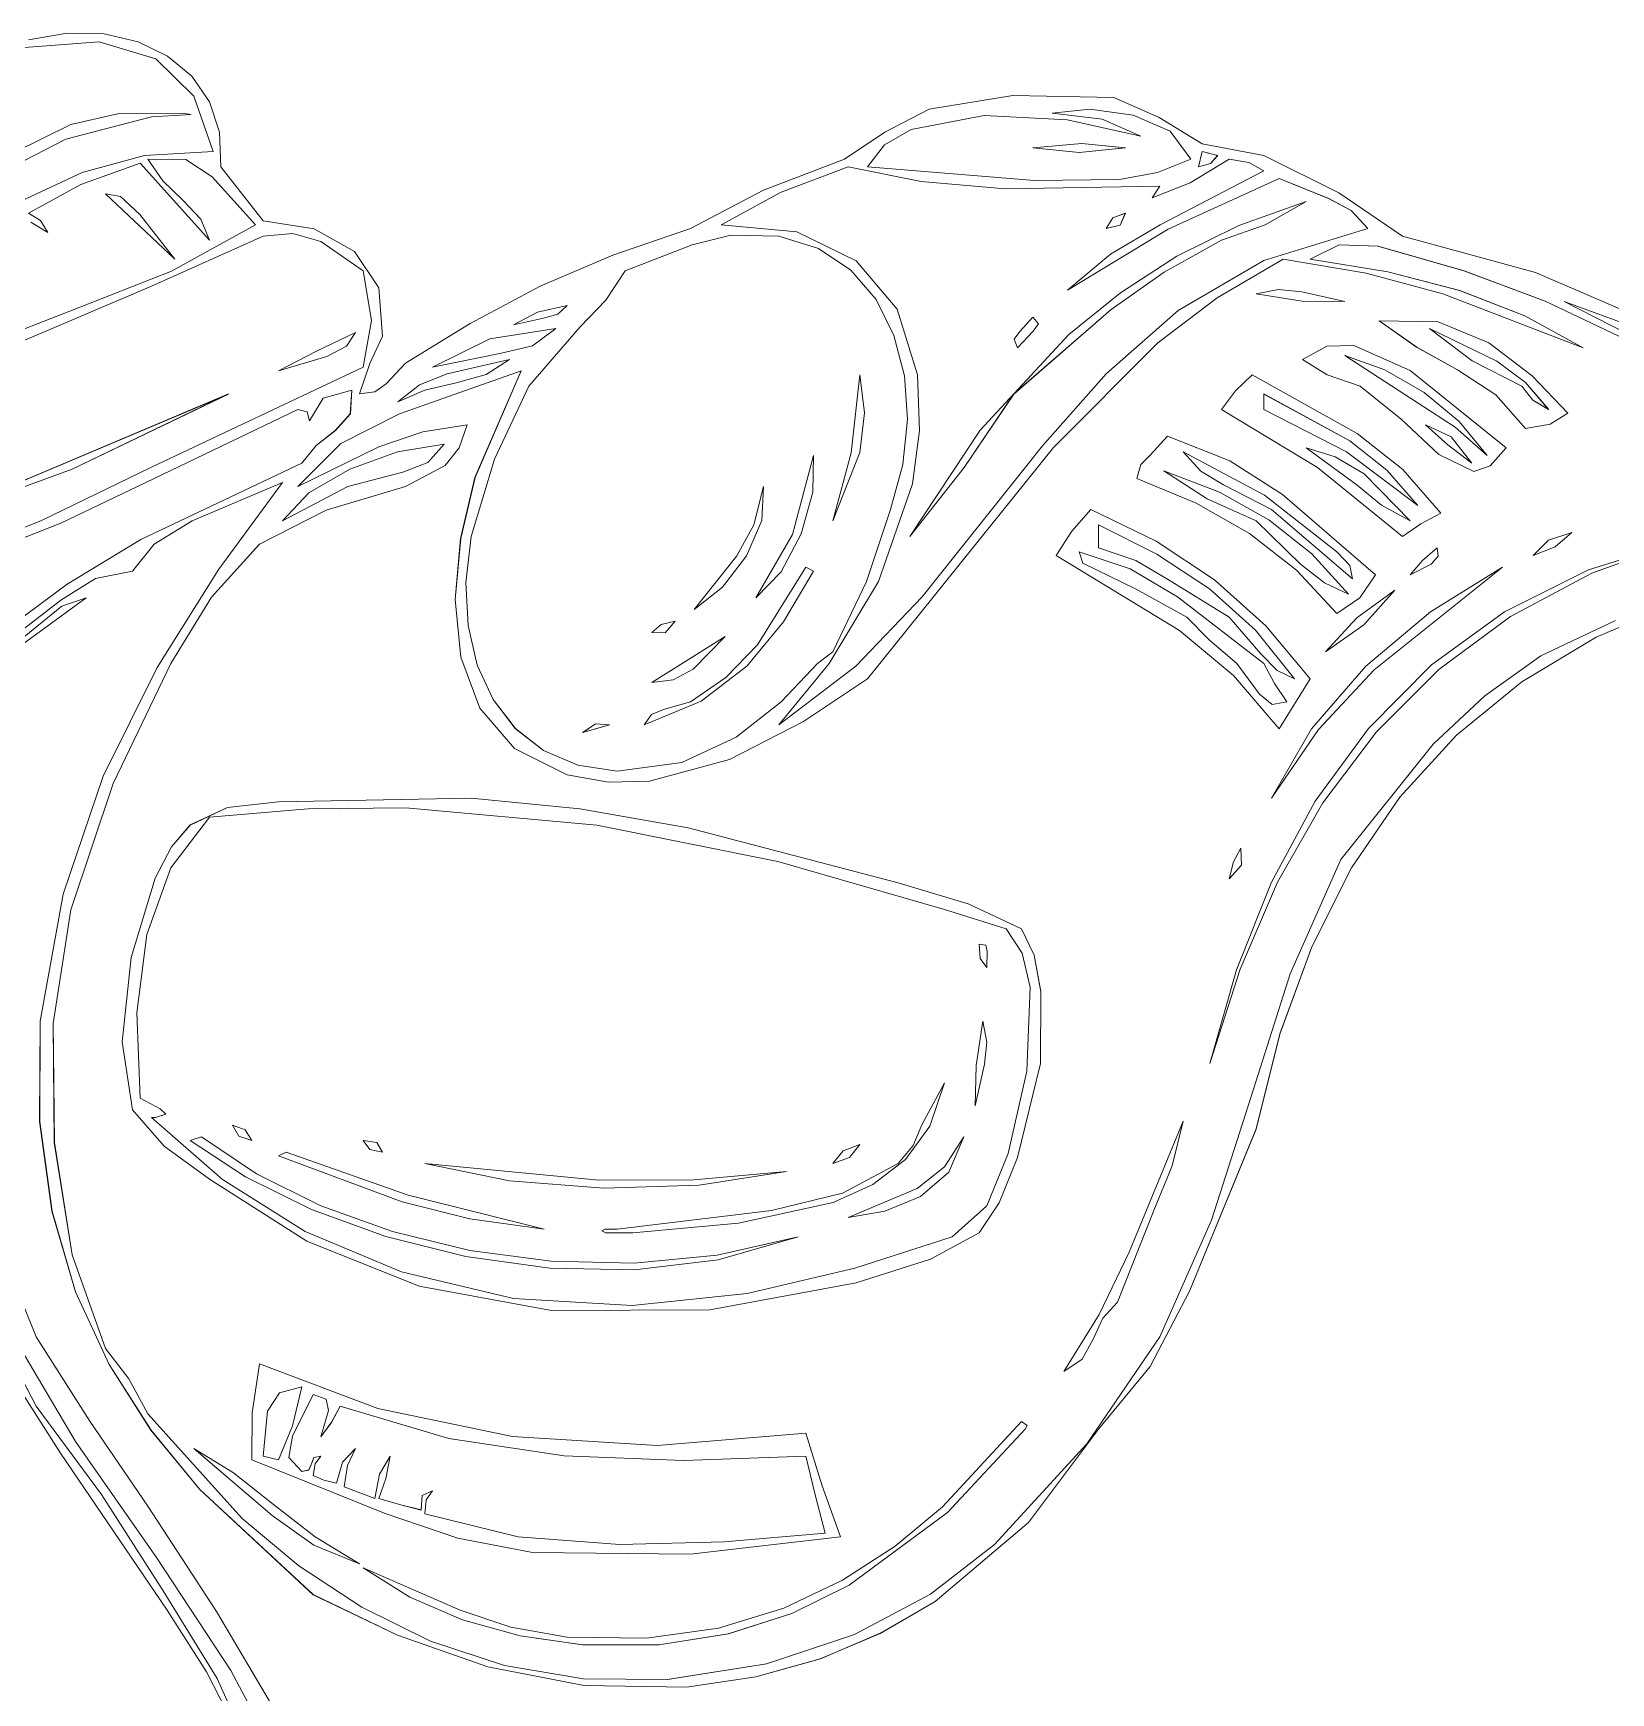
# Model space of a CAD drawing. Header units: inches. Extents: x 9 to 288, y -355 to -66.
# Drawn here: x 93.6 to 185.6, y -170.2 to -73.4 of the extents above; entities that cross this region are included whole.
import ezdxf

# ---------------------------------------------------------------- set-up
doc = ezdxf.new("R2010")
doc.units = ezdxf.units.IN
doc.header["$MEASUREMENT"] = 0
doc.layers.add('Layer 1', color=7, linetype='Continuous')

msp = doc.modelspace()

# ---------------------------------------------------------------- linework, layer by layer
at = {"layer": 'Layer 1', "color": 7, "lineweight": 9}
for points in [[(93.296, -73.781), (95.563, -73.388), (97.715, -73.434), (99.687, -73.888), (101.412, -74.719), (102.823, -75.895), (103.855, -77.386), (104.441, -79.161), (104.515, -81.186), (106.987, -84.328), (106.987, -84.328)], [(104.071, -80.289), (100.061, -80.523), (96.43, -81.505), (93.105, -83.072), (90.012, -85.061), (84.228, -89.652), (78.491, -93.975), (76.477, -94.313), (74.52, -94.179), (72.978, -93.382), (72.209, -91.732), (72.587, -89.713), (73.556, -87.468), (77.37, -83.878), (84.66, -78.207), (88.908, -75.738), (93.076, -74.229), (97.428, -73.9), (100.724, -74.885), (102.945, -77.058), (104.071, -80.289), (104.071, -80.289)], [(93.076, -74.231), (88.908, -75.739), (84.66, -78.208), (77.37, -83.879), (73.556, -87.47), (72.587, -89.714), (72.209, -91.733), (72.978, -93.383), (74.52, -94.18), (76.477, -94.314), (78.491, -93.977), (84.228, -89.653), (90.012, -85.061), (93.105, -83.073), (96.43, -81.506), (100.061, -80.524), (104.071, -80.29), (102.945, -77.059), (100.724, -74.886), (97.428, -73.9), (93.076, -74.231), (93.076, -74.231)], [(106.987, -84.328), (109.963, -84.79), (112.299, -86.118), (113.717, -88.233), (113.943, -91.059), (113.201, -92.637), (112.597, -94.424), (113.501, -94.296), (114.147, -93.832), (115.289, -92.629), (119.047, -90.307), (123.142, -88.142), (127.373, -86.337), (131.893, -84.776), (136.156, -82.532), (140.868, -80.737), (143.227, -79.162), (145.804, -77.82), (150.69, -77.024), (156.574, -77.146), (159.225, -78.298), (161.735, -79.839), (165.325, -80.512), (169.705, -82.7), (173.403, -85.224), (181.162, -87.338), (188.054, -90.318)], [(100.481, -78.27), (102.477, -78.142), (102.76, -78.123), (102.276, -78.045), (98.584, -78.066), (95.769, -78.718), (92.418, -80.36), (88.804, -82.709), (82.531, -87.469), (91.158, -81.773), (95.482, -79.558), (100.481, -78.27), (100.481, -78.27)], [(82.531, -87.469), (88.804, -82.709), (92.418, -80.36), (95.768, -78.718), (98.583, -78.066), (102.275, -78.045), (102.759, -78.123), (102.477, -78.142), (100.48, -78.27), (95.482, -79.558), (91.158, -81.773), (82.531, -87.469), (82.531, -87.469)], [(152.984, -78.045), (155.89, -78.392), (158.145, -79.392), (153.851, -78.442), (149.016, -78.196), (144.763, -78.997), (143.205, -79.897), (142.214, -81.187), (151.949, -81.973), (156.914, -81.916), (159.131, -81.506), (161.062, -80.738), (159.868, -79.11), (157.696, -78.16), (155.187, -77.825), (152.984, -78.045), (152.984, -78.045)], [(161.062, -80.738), (159.132, -81.505), (156.914, -81.916), (151.95, -81.972), (142.215, -81.186), (143.206, -79.896), (144.764, -78.996), (149.017, -78.196), (153.852, -78.441), (158.146, -79.391), (155.892, -78.392), (152.985, -78.045), (155.187, -77.825), (157.696, -78.16), (159.869, -79.11), (161.062, -80.738), (161.062, -80.738)], [(157.248, -80.064), (154.71, -79.812), (151.863, -80.064), (154.558, -80.342), (157.248, -80.064), (157.248, -80.064)], [(151.864, -80.064), (154.71, -79.812), (157.249, -80.064), (154.558, -80.342), (151.864, -80.064), (151.864, -80.064)], [(161.736, -80.289), (162.632, -80.513), (162.21, -80.988), (161.511, -81.187), (161.736, -80.289), (161.736, -80.289)], [(161.511, -81.187), (162.21, -80.988), (162.633, -80.513), (161.737, -80.289), (161.511, -81.187), (161.511, -81.187)], [(93.441, -84.402), (94.421, -85.002), (93.999, -84.301), (93.3, -83.879), (96.351, -82.219), (99.807, -80.962), (103.845, -85.45), (103.348, -84.229), (102.301, -83.124), (101.129, -82.004), (100.256, -80.738), (102.466, -80.756), (104.014, -81.767), (106.538, -84.553), (101.641, -87.268), (95.717, -89.595), (89.707, -91.926)], [(89.709, -91.926), (95.719, -89.595), (101.643, -87.268), (106.539, -84.553), (104.016, -81.767), (102.467, -80.756), (100.257, -80.738), (101.13, -82.004), (102.302, -83.124), (103.35, -84.229), (103.847, -85.45), (99.808, -80.962), (96.353, -82.219), (93.301, -83.879), (94.001, -84.301), (94.424, -85.002), (93.444, -84.402)], [(145.132, -93.303), (145.253, -96.553), (144.846, -99.667), (142.858, -105.361), (139.987, -110.131), (137.054, -113.721), (141.537, -110.295), (145.407, -106.255), (152.423, -97.453), (156.128, -93.249), (160.337, -89.549), (165.329, -86.632), (171.384, -84.777), (170.413, -83.728), (169.103, -83.018), (166.223, -81.86), (159.751, -84.812), (153.882, -88.367), (156.383, -86.267), (159.281, -84.565), (165.325, -81.411), (164.455, -80.935), (163.306, -80.738), (161.034, -82.111), (158.818, -82.981), (159.267, -82.308), (150.236, -82.467), (145.354, -82.027), (141.093, -81.186), (137.179, -82.658), (133.688, -84.552), (138.104, -84.969), (141.565, -86.658), (143.948, -89.483), (145.132, -93.303), (145.132, -93.303)], [(133.688, -84.553), (137.179, -82.659), (141.093, -81.187), (145.354, -82.029), (150.236, -82.468), (159.267, -82.308), (158.818, -82.982), (161.034, -82.112), (163.306, -80.738), (164.455, -80.935), (165.325, -81.411), (159.281, -84.565), (156.383, -86.268), (153.882, -88.367), (159.751, -84.812), (166.223, -81.86), (169.104, -83.019), (170.413, -83.728), (171.384, -84.777), (165.329, -86.632), (160.337, -89.55), (156.128, -93.25), (152.423, -97.454), (145.407, -106.256), (141.537, -110.295), (137.054, -113.721), (139.986, -110.131), (142.858, -105.362), (144.846, -99.668), (145.253, -96.554), (145.132, -93.303), (143.948, -89.484), (141.565, -86.659), (138.104, -84.969), (133.688, -84.553), (133.688, -84.553)], [(101.827, -86.571), (99.793, -83.952), (98.664, -82.908), (97.787, -82.757), (99.821, -84.651), (101.827, -86.571), (101.827, -86.571)], [(97.787, -82.757), (98.664, -82.908), (99.793, -83.952), (101.827, -86.572), (99.821, -84.651), (97.787, -82.757), (97.787, -82.757)], [(144.683, -102.727), (147.847, -98.711), (150.741, -94.425), (156.431, -89.494), (159.52, -87.317), (162.857, -85.45), (165.407, -84.555), (167.794, -83.206), (163.869, -84.604), (160.261, -86.395), (156.961, -88.531), (153.956, -90.964), (148.791, -96.534), (144.683, -102.727), (144.683, -102.727)], [(167.794, -83.206), (165.408, -84.555), (162.857, -85.45), (159.52, -87.317), (156.432, -89.493), (150.741, -94.424), (147.847, -98.71), (144.683, -102.727), (148.791, -96.534), (153.956, -90.964), (156.961, -88.531), (160.261, -86.395), (163.869, -84.604), (167.794, -83.206), (167.794, -83.206)], [(157.248, -83.879), (156.945, -84.587), (156.126, -84.777), (156.517, -84.157), (157.248, -83.879), (157.248, -83.879)], [(156.126, -84.777), (156.945, -84.587), (157.249, -83.879), (156.517, -84.157), (156.126, -84.777), (156.126, -84.777)], [(112.821, -92.854), (100.481, -98.688), (94.02, -101.811), (90.817, -103.092), (87.691, -103.848), (84.488, -103.689), (82.018, -102.474), (81.26, -101.542), (80.927, -100.432), (81.099, -99.171), (81.857, -97.79), (85.138, -95.087), (90.052, -92.577), (100.481, -88.142), (106.987, -85.225), (108.714, -85.058), (110.341, -85.539), (112.821, -87.244), (113.29, -90.134), (112.821, -92.854), (112.821, -92.854)], [(112.821, -87.245), (110.341, -85.539), (108.714, -85.058), (106.987, -85.225), (100.481, -88.142), (90.052, -92.577), (85.138, -95.087), (81.857, -97.79), (81.099, -99.172), (80.927, -100.432), (81.261, -101.543), (82.019, -102.475), (84.489, -103.69), (87.691, -103.849), (90.817, -103.093), (94.02, -101.812), (100.481, -98.688), (112.821, -92.854), (113.29, -90.134), (112.821, -87.245), (112.821, -87.245)], [(176.992, -87.245), (171.979, -85.81), (169.715, -85.728), (168.018, -86.571), (172.561, -87.302), (176.741, -88.394), (180.542, -89.866), (183.948, -91.732), (175.755, -88.594), (171.296, -87.388), (166.447, -86.571), (162.6, -88.81), (159.138, -91.435), (153.069, -97.538), (142.214, -111.029), (138.481, -113.512), (134.172, -115.728), (129.508, -116.998), (127.113, -117.064), (124.712, -116.638), (121.64, -115.095), (119.615, -112.737), (118.504, -109.771), (118.176, -106.403), (118.497, -102.842), (119.333, -99.296), (122.02, -93.078), (114.924, -95.575), (111.508, -97.312), (109.006, -99.81), (113.717, -97.509), (116.289, -96.639), (118.878, -96.22), (118.404, -97.559), (117.594, -98.587), (115.288, -99.81), (110.661, -101.197), (106.761, -103.175), (103.976, -106.271), (101.601, -110.131), (98.24, -117.134), (95.767, -124.492), (94.747, -131.135), (94.807, -138.068), (95.853, -144.608), (97.786, -150.071), (99.146, -151.852), (100.255, -153.885), (105.752, -159.993), (109.065, -162.746), (112.731, -165.16), (116.73, -167.132), (121.044, -168.559), (125.656, -169.339), (130.546, -169.367), (136.333, -168.461), (141.457, -166.759), (145.892, -164.397), (149.617, -161.514), (155.009, -155.631), (159.265, -149.398), (162.277, -142.588), (164.583, -135.381), (166.867, -128.227), (169.812, -121.575), (175.197, -114.844), (178.209, -112.03), (181.479, -109.683), (185.829, -107.628)], [(185.83, -107.628), (181.481, -109.683), (178.21, -112.03), (175.198, -114.844), (169.812, -121.575), (166.867, -128.227), (164.584, -135.381), (162.278, -142.588), (159.267, -149.398), (155.011, -155.631), (149.618, -161.514), (145.893, -164.398), (141.458, -166.759), (136.335, -168.461), (130.547, -169.367), (125.657, -169.339), (121.045, -168.56), (116.731, -167.132), (112.732, -165.16), (109.066, -162.746), (105.753, -159.993), (100.256, -153.885), (99.147, -151.853), (97.787, -150.071), (95.854, -144.608), (94.809, -138.068), (94.748, -131.135), (95.768, -124.492), (98.241, -117.134), (101.602, -110.131), (103.977, -106.271), (106.762, -103.175), (110.662, -101.197), (115.289, -99.81), (117.595, -98.588), (118.405, -97.559), (118.879, -96.22), (116.29, -96.639), (113.718, -97.509), (109.007, -99.81), (111.509, -97.312), (114.925, -95.575), (122.021, -93.078), (119.334, -99.296), (118.498, -102.842), (118.178, -106.403), (118.506, -109.771), (119.616, -112.737), (121.641, -115.096), (124.714, -116.638), (127.114, -117.064), (129.509, -116.997), (134.173, -115.728), (138.482, -113.511), (142.215, -111.029), (153.069, -97.538), (159.138, -91.435), (162.6, -88.81), (166.447, -86.571), (171.297, -87.388), (175.756, -88.594), (183.95, -91.732), (180.543, -89.866), (176.742, -88.394), (172.562, -87.302), (168.019, -86.571), (169.716, -85.728), (171.981, -85.81), (176.994, -87.245), (181.723, -89.013), (186.386, -91.227)], [(128.079, -87.245), (131.997, -85.731), (134.245, -85.162), (137.054, -85.225), (139.357, -85.933), (141.247, -87.196), (142.716, -88.918), (143.759, -91.007), (144.371, -93.369), (144.546, -95.911), (144.277, -98.538), (143.561, -101.156), (142.159, -105.363), (140.195, -109.458), (139.297, -110.131), (137.191, -112.376), (134.563, -114.437), (131.385, -115.917), (127.63, -116.414), (125.324, -116.067), (123.335, -115.22), (121.684, -113.927), (120.387, -112.244), (119.462, -110.227), (118.928, -107.932), (118.802, -105.413), (119.103, -102.727), (120.479, -98.224), (122.469, -93.976), (125.463, -90.506), (126.952, -88.954), (128.079, -87.245), (128.079, -87.245)], [(122.47, -93.976), (120.479, -98.224), (119.104, -102.727), (118.803, -105.413), (118.928, -107.932), (119.463, -110.227), (120.387, -112.244), (121.685, -113.927), (123.336, -115.22), (125.324, -116.067), (127.63, -116.414), (131.386, -115.917), (134.564, -114.437), (137.192, -112.376), (139.298, -110.131), (140.196, -109.458), (142.159, -105.363), (143.561, -101.156), (144.278, -98.538), (144.546, -95.911), (144.371, -93.369), (143.76, -91.007), (142.717, -88.918), (141.247, -87.196), (139.358, -85.933), (137.054, -85.225), (134.245, -85.162), (131.997, -85.731), (128.08, -87.245), (126.952, -88.954), (125.463, -90.506), (122.47, -93.976), (122.47, -93.976)], [(186.386, -91.227), (181.723, -89.013), (176.992, -87.245), (176.992, -87.245)], [(164.877, -88.591), (166.186, -88.328), (167.531, -88.462), (170.038, -89.04), (167.549, -89.003), (164.877, -88.591), (164.877, -88.591)], [(170.038, -89.04), (167.531, -88.462), (166.186, -88.328), (164.877, -88.591), (167.549, -89.003), (170.038, -89.04), (170.038, -89.04)], [(124.714, -89.264), (124.153, -89.769), (123.322, -90.004), (121.572, -90.386), (122.968, -89.65), (124.714, -89.264), (124.714, -89.264)], [(121.572, -90.386), (123.322, -90.004), (124.153, -89.769), (124.713, -89.264), (122.968, -89.65), (121.572, -90.386), (121.572, -90.386)], [(151.864, -89.937), (152.194, -90.332), (151.867, -90.764), (150.966, -91.732), (150.777, -91.222), (151.089, -90.789), (151.864, -89.937), (151.864, -89.937)], [(150.966, -91.732), (151.867, -90.764), (152.194, -90.332), (151.864, -89.937), (151.089, -90.789), (150.777, -91.222), (150.966, -91.732), (150.966, -91.732)], [(187.49, -90.75), (182.826, -89.04), (189.189, -92.268)], [(189.191, -92.268), (182.826, -89.04), (187.49, -90.75)], [(107.885, -93.078), (110.686, -92.235), (111.841, -91.631), (112.372, -90.835), (110.096, -91.924), (107.885, -93.078), (107.885, -93.078)], [(112.372, -90.835), (111.841, -91.63), (110.686, -92.234), (107.885, -93.078), (110.096, -91.924), (112.372, -90.835), (112.372, -90.835)], [(124.04, -90.61), (122.682, -91.608), (120.774, -92.057), (116.86, -92.854), (120.2, -91.204), (124.04, -90.61), (124.04, -90.61)], [(116.86, -92.854), (120.775, -92.056), (122.682, -91.608), (124.04, -90.61), (120.2, -91.204), (116.86, -92.854), (116.86, -92.854)], [(183.051, -95.547), (182.01, -96.188), (180.584, -96.444), (178.848, -94.478), (176.615, -93.008), (174.234, -91.686), (172.057, -90.161), (175.491, -90.219), (178.449, -91.438), (180.959, -93.366), (183.051, -95.547), (183.051, -95.547)], [(172.057, -90.161), (174.235, -91.686), (176.615, -93.008), (178.848, -94.478), (180.584, -96.444), (182.009, -96.188), (183.051, -95.547), (180.959, -93.366), (178.449, -91.438), (175.491, -90.219), (172.057, -90.161), (172.057, -90.161)], [(180.359, -93.976), (181.015, -94.778), (181.929, -95.322), (180.578, -93.756), (178.905, -92.513), (174.973, -90.61), (177.468, -92.491), (180.359, -93.976), (180.359, -93.976)], [(174.974, -90.61), (178.906, -92.513), (180.58, -93.756), (181.931, -95.322), (181.016, -94.778), (180.36, -93.976), (177.468, -92.491), (174.974, -90.61), (174.974, -90.61)], [(179.461, -97.566), (178.526, -98.621), (177.562, -98.934), (175.532, -97.959), (173.335, -95.89), (170.935, -93.976), (169.011, -93.298), (167.569, -92.406), (169.002, -91.63), (170.567, -91.588), (173.864, -93.048), (179.461, -97.566), (179.461, -97.566)], [(167.569, -92.406), (169.011, -93.298), (170.935, -93.976), (173.336, -95.89), (175.532, -97.959), (177.562, -98.934), (178.526, -98.621), (179.461, -97.566), (173.864, -93.048), (170.567, -91.588), (169.002, -91.63), (167.569, -92.406), (167.569, -92.406)], [(114.84, -94.874), (116.404, -94.193), (118.231, -93.777), (119.99, -93.292), (121.347, -92.406), (117.704, -93.25), (116.105, -93.894), (114.84, -94.874), (114.84, -94.874)], [(121.348, -92.406), (119.99, -93.292), (118.231, -93.777), (116.404, -94.193), (114.841, -94.874), (116.105, -93.894), (117.705, -93.25), (121.348, -92.406), (121.348, -92.406)], [(170.038, -92.181), (172.383, -93.014), (174.673, -94.334), (176.72, -96.036), (178.339, -98.015), (176.47, -96.35), (174.33, -94.956), (170.038, -92.181), (170.038, -92.181)], [(178.339, -98.015), (176.721, -96.036), (174.674, -94.334), (172.384, -93.014), (170.038, -92.181), (174.33, -94.956), (176.47, -96.35), (178.339, -98.015), (178.339, -98.015)], [(141.766, -93.303), (142.045, -95.515), (141.766, -97.834), (140.196, -101.829), (141.267, -97.853), (141.766, -93.303), (141.766, -93.303)], [(140.196, -101.829), (141.766, -97.836), (142.045, -95.515), (141.766, -93.303), (141.267, -97.853), (140.196, -101.829), (140.196, -101.829)], [(175.647, -101.381), (174.472, -102.002), (173.403, -102.727), (168.447, -98.708), (162.857, -95.322), (163.68, -94.238), (164.652, -93.303), (170.772, -96.72), (173.424, -98.835), (175.647, -101.381), (175.647, -101.381)], [(164.652, -93.303), (163.68, -94.237), (162.857, -95.322), (168.447, -98.707), (173.403, -102.727), (174.472, -102.001), (175.647, -101.38), (173.424, -98.835), (170.772, -96.72), (164.652, -93.303), (164.652, -93.303)], [(104.968, -94.424), (95.838, -98.813), (86.345, -102.278), (104.968, -94.424), (104.968, -94.424)], [(86.345, -102.278), (95.838, -98.813), (104.968, -94.425), (86.345, -102.278), (86.345, -102.278)], [(90.382, -103.849), (95.178, -101.949), (100.111, -99.602), (109.006, -95.322), (109.541, -95.46), (109.678, -95.996), (110.488, -94.673), (112.146, -94.2), (112.064, -95.582), (111.189, -96.561), (110.064, -97.426), (109.23, -98.464), (99.855, -102.915), (95.559, -105.519), (91.587, -108.44)], [(91.588, -108.44), (95.561, -105.519), (99.856, -102.915), (109.231, -98.464), (110.066, -97.426), (111.191, -96.561), (112.066, -95.581), (112.148, -94.2), (110.489, -94.673), (109.68, -95.996), (109.542, -95.46), (109.007, -95.322), (100.112, -99.602), (95.18, -101.949), (90.384, -103.849)], [(165.325, -94.424), (170.342, -97.148), (172.497, -98.864), (174.301, -100.931), (170.146, -97.793), (165.325, -95.322), (165.325, -94.424), (165.325, -94.424)], [(165.325, -95.322), (170.146, -97.794), (174.301, -100.932), (172.497, -98.865), (170.342, -97.149), (165.325, -94.425), (165.325, -95.322), (165.325, -95.322)], [(174.749, -96.22), (176.238, -96.918), (177.441, -98.464), (176.046, -97.391), (174.749, -96.22), (174.749, -96.22)], [(177.441, -98.464), (176.238, -96.918), (174.749, -96.22), (176.046, -97.391), (177.441, -98.464), (177.441, -98.464)], [(117.533, -97.341), (116.589, -98.417), (115.129, -98.976), (111.924, -99.809), (108.109, -101.829), (109.652, -100.189), (112.035, -98.8), (114.812, -97.804), (117.533, -97.341), (117.533, -97.341)], [(108.11, -101.829), (111.924, -99.81), (115.13, -98.977), (116.589, -98.417), (117.534, -97.342), (114.812, -97.804), (112.035, -98.8), (109.652, -100.189), (108.11, -101.829), (108.11, -101.829)], [(171.832, -104.97), (170.92, -106.302), (169.589, -107.214), (167.222, -104.701), (164.483, -102.56), (161.38, -100.783), (157.921, -99.361), (158.157, -98.531), (158.692, -98), (159.715, -96.893), (163.332, -98.325), (166.416, -100.29), (171.832, -104.97), (171.832, -104.97)], [(159.715, -96.893), (158.691, -98), (158.157, -98.531), (157.921, -99.361), (161.38, -100.783), (164.482, -102.56), (167.221, -104.701), (169.589, -107.214), (170.92, -106.302), (171.832, -104.97), (166.416, -100.29), (163.332, -98.325), (159.715, -96.893), (159.715, -96.893)], [(167.794, -97.566), (169.492, -98.091), (171.169, -99.072), (173.852, -101.829), (172.19, -100.911), (170.77, -99.75), (167.794, -97.566), (167.794, -97.566)], [(173.852, -101.829), (171.168, -99.072), (169.491, -98.091), (167.794, -97.566), (170.77, -99.75), (172.19, -100.911), (173.852, -101.829), (173.852, -101.829)], [(139.073, -98.015), (139.035, -100.149), (138.343, -102.577), (137.175, -104.8), (135.707, -106.317), (137.842, -102.617), (139.073, -98.015), (139.073, -98.015)], [(135.707, -106.317), (137.175, -104.8), (138.343, -102.577), (139.035, -100.149), (139.073, -98.015), (137.842, -102.617), (135.707, -106.317), (135.707, -106.317)], [(165.774, -101.156), (170.486, -105.195), (170.336, -104.434), (169.589, -103.624), (165.372, -100.325), (160.614, -97.79), (161.653, -98.917), (162.974, -99.725), (165.774, -101.156), (165.774, -101.156)], [(160.614, -97.79), (165.372, -100.325), (169.589, -103.624), (170.336, -104.434), (170.486, -105.195), (165.774, -101.156), (162.974, -99.725), (161.653, -98.917), (160.614, -97.79), (160.614, -97.79)], [(91.281, -109.458), (95.192, -106.443), (97.213, -105.175), (99.359, -104.746), (100.63, -103.185), (102.85, -101.819), (108.11, -99.585), (104.393, -104.631), (100.796, -110.368), (97.657, -116.715), (95.32, -123.593), (93.974, -130.998), (93.953, -136.833), (94.672, -142.073), (96.048, -146.779), (98, -151.012), (100.444, -154.833), (103.297, -158.302), (109.904, -164.43), (114.814, -166.796), (120.083, -168.641), (125.704, -169.726), (131.669, -169.814), (135.699, -169.228), (139.467, -168.167), (142.958, -166.684), (146.154, -164.832), (151.6, -160.23), (155.677, -154.781), (158.689, -151.118), (160.982, -146.736), (164.877, -137.279), (166.265, -131.74), (168.114, -126.662), (170.437, -122.057), (173.245, -117.938), (176.549, -114.314), (180.362, -111.199), (184.695, -108.604), (189.559, -106.54)], [(189.558, -106.541), (184.695, -108.605), (180.362, -111.2), (176.549, -114.315), (173.245, -117.939), (170.437, -122.059), (168.114, -126.664), (166.265, -131.741), (164.876, -137.281), (160.982, -146.737), (158.689, -151.119), (155.677, -154.782), (151.599, -160.231), (146.153, -164.833), (142.957, -166.685), (139.466, -168.169), (135.699, -169.229), (131.668, -169.815), (125.704, -169.728), (120.083, -168.642), (114.814, -166.798), (109.904, -164.431), (103.297, -158.304), (100.443, -154.834), (97.999, -151.013), (96.048, -146.78), (94.671, -142.074), (93.952, -136.834), (93.974, -130.999), (95.32, -123.595), (97.656, -116.716), (100.795, -110.369), (104.393, -104.632), (108.109, -99.586), (102.85, -101.82), (100.629, -103.186), (99.358, -104.747), (97.213, -105.176), (95.191, -106.444), (91.281, -109.459)], [(164.877, -101.829), (167.459, -104.351), (168.854, -105.441), (170.262, -106.093), (168.128, -103.74), (165.621, -101.759), (162.742, -100.15), (159.492, -98.912), (162.017, -100.538), (164.877, -101.829), (164.877, -101.829)], [(159.492, -98.912), (162.742, -100.15), (165.62, -101.759), (168.127, -103.74), (170.262, -106.093), (168.854, -105.441), (167.459, -104.351), (164.877, -101.829), (162.017, -100.538), (159.492, -98.912), (159.492, -98.912)], [(136.156, -99.81), (136.047, -101.794), (135.155, -103.858), (133.754, -105.693), (132.117, -106.99), (134.607, -103.87), (135.588, -102.047), (136.156, -99.81), (136.156, -99.81)], [(132.118, -106.989), (133.754, -105.693), (135.155, -103.858), (136.047, -101.794), (136.157, -99.809), (135.589, -102.046), (134.607, -103.87), (132.118, -106.989), (132.118, -106.989)], [(168.018, -111.029), (166.223, -113.946), (163.548, -110.843), (160.405, -108.208), (153.209, -103.849), (154.135, -102.418), (155.229, -101.156), (159.053, -102.998), (162.449, -105.267), (165.432, -107.949), (168.018, -111.029), (168.018, -111.029)], [(155.229, -101.156), (154.135, -102.418), (153.209, -103.848), (160.405, -108.208), (163.548, -110.842), (166.223, -113.945), (168.018, -111.028), (165.432, -107.949), (162.449, -105.267), (159.053, -102.997), (155.229, -101.156), (155.229, -101.156)], [(155.677, -103.4), (157.868, -104.126), (159.698, -105.212), (163.306, -107.438), (165.149, -109.578), (166.104, -110.551), (167.121, -111.029), (164.841, -108.204), (162.149, -105.792), (159.081, -103.754), (155.677, -102.053), (155.677, -103.4), (155.677, -103.4)], [(155.677, -102.053), (159.081, -103.754), (162.149, -105.792), (164.841, -108.204), (167.121, -111.029), (166.104, -110.551), (165.149, -109.578), (163.306, -107.438), (159.699, -105.212), (157.868, -104.126), (155.678, -103.4), (155.677, -102.053), (155.677, -102.053)], [(183.275, -102.502), (182.318, -103.34), (181.032, -103.849), (181.925, -102.947), (183.275, -102.502), (183.275, -102.502)], [(181.032, -103.849), (182.318, -103.34), (183.275, -102.502), (181.925, -102.947), (181.032, -103.849), (181.032, -103.849)], [(189.783, -102.951), (184.447, -104.88), (179.705, -107.402), (175.529, -110.49), (171.892, -114.117), (168.767, -118.256), (166.125, -122.878), (163.939, -127.957), (162.183, -133.466), (163.73, -127.999), (165.767, -122.878), (168.322, -118.167), (171.421, -113.927), (175.091, -110.223), (179.357, -107.117), (184.246, -104.672), (189.783, -102.951), (189.783, -102.951)], [(162.183, -133.467), (163.939, -127.958), (166.125, -122.878), (168.766, -118.256), (171.892, -114.117), (175.529, -110.491), (179.705, -107.402), (184.447, -104.88), (189.783, -102.952), (184.246, -104.672), (179.357, -107.118), (175.091, -110.223), (171.421, -113.927), (168.322, -118.167), (165.767, -122.878), (163.73, -127.999), (162.183, -133.467), (162.183, -133.467)], [(175.423, -103.4), (175.48, -103.888), (175.076, -104.344), (173.852, -104.97), (174.58, -104.128), (175.423, -103.4), (175.423, -103.4)], [(173.852, -104.97), (175.076, -104.345), (175.48, -103.888), (175.423, -103.4), (174.58, -104.128), (173.852, -104.97), (173.852, -104.97)], [(165.325, -110.131), (160.291, -106.247), (157.526, -104.617), (154.556, -103.624), (154.78, -104.298), (157.883, -105.795), (160.838, -107.439), (162.156, -108.778), (163.755, -110.131), (165.07, -111.922), (165.805, -112.526), (166.672, -112.375), (165.938, -111.314), (165.325, -110.131), (165.325, -110.131)], [(166.672, -112.375), (165.805, -112.526), (165.07, -111.922), (163.755, -110.131), (162.156, -108.778), (160.838, -107.439), (157.883, -105.795), (154.78, -104.298), (154.556, -103.624), (157.526, -104.617), (160.291, -106.247), (165.325, -110.131), (165.938, -111.314), (166.672, -112.375), (166.672, -112.375)], [(138.624, -104.521), (139.073, -104.746), (137.328, -107.713), (135.191, -110.288), (132.528, -112.336), (129.201, -113.721), (129.623, -113.12), (130.321, -112.819), (131.893, -112.375), (133.959, -110.953), (135.799, -109.052), (138.624, -104.521), (138.624, -104.521)], [(131.893, -112.375), (130.321, -112.82), (129.623, -113.121), (129.201, -113.721), (132.528, -112.336), (135.191, -110.288), (137.328, -107.713), (139.073, -104.747), (138.624, -104.522), (135.799, -109.052), (133.959, -110.953), (131.893, -112.375), (131.893, -112.375)], [(179.237, -104.521), (171.757, -110.504), (168.509, -113.987), (165.774, -117.983), (168.106, -113.941), (171.261, -110.288), (175.038, -107.118), (179.237, -104.521), (179.237, -104.521)], [(165.774, -117.984), (168.509, -113.987), (171.757, -110.504), (179.237, -104.522), (175.038, -107.118), (171.261, -110.289), (168.106, -113.942), (165.774, -117.984), (165.774, -117.984)], [(92.983, -109), (96.666, -106.317), (95.244, -106.799), (93.782, -107.974), (92.415, -109.106)], [(92.415, -109.107), (93.782, -107.975), (95.244, -106.8), (96.665, -106.318), (92.983, -109.001)], [(172.954, -105.868), (171.161, -107.889), (168.914, -109.458), (170.743, -107.472), (172.954, -105.868), (172.954, -105.868)], [(168.914, -109.458), (171.16, -107.889), (172.954, -105.868), (170.743, -107.472), (168.914, -109.458), (168.914, -109.458)], [(130.996, -107.663), (130.426, -108.356), (129.65, -108.336), (130.184, -107.861), (130.996, -107.663), (130.996, -107.663)], [(129.65, -108.336), (130.426, -108.356), (130.996, -107.663), (130.184, -107.861), (129.65, -108.336), (129.65, -108.336)], [(133.913, -108.561), (132.059, -110.462), (130.877, -111.088), (129.65, -111.253), (133.913, -108.561), (133.913, -108.561)], [(129.65, -111.253), (130.877, -111.088), (132.059, -110.462), (133.913, -108.561), (129.65, -111.253), (129.65, -111.253)], [(125.61, -114.17), (127.181, -113.721), (126.353, -113.65), (125.61, -114.17), (125.61, -114.17)], [(127.182, -113.721), (125.611, -114.17), (126.353, -113.65), (127.182, -113.721), (127.182, -113.721)], [(107.885, -118.208), (119.104, -117.983), (125.441, -118.613), (131.764, -119.723), (144.01, -122.92), (148.087, -124.142), (151.19, -125.612), (151.931, -127.145), (152.317, -129.272), (152.312, -133.465), (150.97, -138.947), (149.889, -141.591), (148.722, -143.338), (145.892, -144.877), (141.547, -146.241), (133.015, -147.825), (123.802, -147.867), (116.073, -146.451), (109.522, -143.815), (103.846, -140.196), (101.206, -138.289), (99.359, -136.157), (98.761, -132.201), (99.279, -127.284), (100.678, -122.652), (101.635, -120.833), (102.725, -119.553), (104.899, -118.533), (107.885, -118.208), (107.885, -118.208)], [(102.725, -119.555), (101.635, -120.835), (100.678, -122.654), (99.279, -127.286), (98.761, -132.203), (99.359, -136.158), (101.206, -138.29), (103.846, -140.198), (109.522, -143.817), (116.073, -146.452), (123.802, -147.868), (133.015, -147.826), (141.548, -146.243), (145.892, -144.878), (148.722, -143.339), (149.889, -141.592), (150.97, -138.949), (152.312, -133.467), (152.317, -129.273), (151.931, -127.147), (151.19, -125.614), (148.087, -124.143), (144.01, -122.922), (131.764, -119.724), (125.441, -118.615), (119.104, -117.985), (107.885, -118.21), (104.899, -118.534), (102.725, -119.555), (102.725, -119.555)], [(121.572, -147.153), (128.497, -147.577), (135.193, -146.861), (141.473, -145.394), (147.15, -143.563), (149.17, -141.768), (150.419, -138.699), (151.503, -133.912), (151.7, -129.014), (151.242, -127.025), (150.292, -125.613), (146.702, -124.491), (136.99, -121.69), (126.438, -119.564), (115.304, -118.556), (109.6, -118.609), (103.846, -119.106), (101.605, -122.053), (100.202, -125.939), (99.612, -130.503), (99.808, -135.486), (100.974, -136.112), (101.305, -136.41), (100.705, -136.607), (100.481, -136.607), (104.606, -140.224), (109.429, -143.255), (115.051, -145.598), (121.572, -147.153), (121.572, -147.153)], [(100.481, -136.607), (100.705, -136.607), (101.305, -136.41), (100.974, -136.112), (99.808, -135.486), (99.612, -130.503), (100.203, -125.939), (101.605, -122.053), (103.846, -119.106), (109.6, -118.609), (115.304, -118.556), (126.438, -119.564), (136.99, -121.69), (146.702, -124.491), (150.292, -125.613), (151.242, -127.025), (151.7, -129.014), (151.503, -133.912), (150.419, -138.699), (149.17, -141.768), (147.15, -143.563), (141.473, -145.394), (135.193, -146.861), (128.497, -147.577), (121.572, -147.153), (115.051, -145.598), (109.429, -143.255), (104.606, -140.224), (100.481, -136.607), (100.481, -136.607)], [(163.979, -120.901), (164.021, -121.899), (163.305, -122.696), (163.552, -121.707), (163.979, -120.901), (163.979, -120.901)], [(163.306, -122.696), (164.021, -121.899), (163.98, -120.901), (163.552, -121.707), (163.306, -122.696), (163.306, -122.696)], [(149.17, -127.857), (149.199, -126.93), (149.114, -126.566), (148.721, -126.51), (148.781, -127.348), (149.17, -127.857), (149.17, -127.857)], [(148.722, -126.511), (149.114, -126.566), (149.199, -126.931), (149.171, -127.857), (148.782, -127.348), (148.722, -126.511), (148.722, -126.511)], [(148.946, -130.998), (149.177, -132.219), (149.031, -133.495), (148.497, -135.935), (148.556, -133.581), (148.946, -130.998), (148.946, -130.998)], [(148.497, -135.935), (149.031, -133.495), (149.177, -132.219), (148.946, -130.998), (148.556, -133.581), (148.497, -135.935), (148.497, -135.935)], [(146.702, -134.588), (145.856, -137.107), (144.437, -139.054), (142.53, -140.513), (140.216, -141.564), (134.694, -142.773), (128.527, -143.339), (126.957, -143.339), (126.723, -143.214), (126.923, -143.129), (127.63, -143.114), (136.627, -142.035), (140.768, -141.023), (144.01, -139.3), (144.881, -138.235), (145.394, -137.032), (146.702, -134.588), (146.702, -134.588)], [(144.01, -139.3), (140.768, -141.023), (136.627, -142.036), (127.63, -143.115), (126.923, -143.129), (126.723, -143.214), (126.957, -143.339), (128.527, -143.339), (134.694, -142.774), (140.216, -141.564), (142.53, -140.514), (144.437, -139.055), (145.855, -137.107), (146.702, -134.589), (145.394, -137.032), (144.881, -138.235), (144.01, -139.3), (144.01, -139.3)], [(105.192, -137.056), (105.938, -137.32), (106.314, -137.954), (105.569, -137.689), (105.192, -137.056), (105.192, -137.056)], [(106.314, -137.954), (105.938, -137.321), (105.192, -137.056), (105.569, -137.689), (106.314, -137.954), (106.314, -137.954)], [(153.658, -151.417), (154.729, -150.693), (155.368, -149.536), (155.936, -148.31), (156.798, -147.377), (158.908, -142.026), (159.972, -139.423), (160.613, -136.831), (157.469, -144.458), (155.728, -148.102), (153.658, -151.417), (153.658, -151.417)], [(160.614, -136.832), (159.972, -139.423), (158.908, -142.026), (156.8, -147.378), (155.937, -148.311), (155.368, -149.537), (154.73, -150.693), (153.659, -151.417), (155.729, -148.102), (157.469, -144.458), (160.614, -136.832), (160.614, -136.832)], [(138.176, -143.564), (133.443, -144.64), (128.604, -145.095), (123.768, -144.982), (119.04, -144.355), (114.532, -143.263), (110.349, -141.76), (106.601, -139.898), (103.397, -137.729), (102.724, -137.954), (105.948, -140.078), (109.796, -141.972), (114.128, -143.549), (118.804, -144.719), (123.687, -145.394), (128.635, -145.485), (133.511, -144.904), (138.176, -143.564), (138.176, -143.564)], [(102.725, -137.954), (103.397, -137.729), (106.602, -139.898), (110.35, -141.76), (114.532, -143.263), (119.041, -144.355), (123.768, -144.982), (128.605, -145.095), (133.444, -144.64), (138.176, -143.564), (133.512, -144.904), (128.635, -145.485), (123.687, -145.394), (118.804, -144.719), (114.128, -143.549), (109.797, -141.972), (105.949, -140.078), (102.725, -137.954), (102.725, -137.954)], [(113.943, -138.627), (113.609, -138.063), (112.821, -137.953), (113.204, -138.468), (113.943, -138.627), (113.943, -138.627)], [(112.821, -137.954), (113.609, -138.063), (113.943, -138.627), (113.204, -138.468), (112.821, -137.954), (112.821, -137.954)], [(141.766, -138.178), (141.174, -138.932), (140.196, -139.3), (140.791, -138.549), (141.766, -138.178), (141.766, -138.178)], [(140.196, -139.3), (141.174, -138.933), (141.766, -138.178), (140.791, -138.549), (140.196, -139.3), (140.196, -139.3)], [(141.093, -142.441), (143.228, -142.07), (145.308, -141.214), (146.963, -139.794), (147.824, -137.729), (146.711, -139.477), (145.113, -140.741), (141.093, -142.441), (141.093, -142.441)], [(147.824, -137.729), (146.963, -139.794), (145.308, -141.214), (143.228, -142.07), (141.093, -142.441), (145.113, -140.741), (146.711, -139.477), (147.824, -137.729), (147.824, -137.729)], [(105.766, -172.985), (103.678, -168.935), (101.378, -165.328), (95.162, -156.185), (92.36, -151.779), (90.16, -147.601), (88.796, -144.341), (87.225, -141.46), (86.184, -140.355), (84.878, -139.575), (83.235, -139.197), (81.185, -139.3), (79.22, -140.576), (77.542, -142.378), (75.127, -146.704), (73.556, -151.192), (73.116, -155.328), (73.289, -159.473), (73.968, -163.553), (75.045, -167.494), (77.964, -174.655)], [(77.963, -174.655), (75.045, -167.494), (73.968, -163.553), (73.288, -159.473), (73.116, -155.328), (73.556, -151.192), (75.126, -146.704), (77.541, -142.378), (79.22, -140.576), (81.184, -139.3), (83.234, -139.197), (84.878, -139.575), (86.183, -140.355), (87.224, -141.46), (88.795, -144.341), (90.159, -147.601), (92.36, -151.779), (95.161, -156.185), (101.378, -165.328), (103.678, -168.934), (105.765, -172.985)], [(107.885, -138.851), (108.333, -138.627), (115.434, -141.142), (123.367, -143.114), (119.033, -142.512), (115.083, -141.526), (107.885, -138.851), (107.885, -138.851)], [(123.367, -143.115), (115.434, -141.142), (108.333, -138.627), (107.885, -138.852), (115.083, -141.526), (119.033, -142.512), (123.367, -143.115), (123.367, -143.115)], [(116.411, -139.3), (126.553, -140.256), (132.087, -140.246), (137.503, -139.749), (132.399, -140.563), (126.844, -140.732), (121.345, -140.297), (116.411, -139.3), (116.411, -139.3)], [(137.503, -139.749), (132.086, -140.246), (126.552, -140.256), (116.411, -139.3), (121.345, -140.297), (126.843, -140.732), (132.399, -140.563), (137.503, -139.749), (137.503, -139.749)], [(91.411, -143.64), (93.749, -149.398), (96.885, -154.319), (100.256, -159.27), (104.258, -165.417), (107.66, -171.162)], [(107.661, -171.161), (104.258, -165.416), (100.257, -159.269), (96.886, -154.317), (93.75, -149.397), (91.412, -143.639)], [(92.178, -148.949), (96.05, -155.503), (100.758, -162.255), (105.102, -168.861), (106.763, -172.002)], [(106.764, -172.001), (105.103, -168.859), (100.759, -162.254), (96.051, -155.502), (92.179, -148.948)], [(91.849, -149.776), (93.75, -153.435), (97.564, -158.596), (101.155, -164.205), (104.296, -169.313), (106.927, -175.168)], [(106.926, -175.169), (104.295, -169.314), (101.153, -164.207), (97.563, -158.597), (93.749, -153.436), (91.849, -149.777)], [(106.314, -156.577), (114.09, -159.691), (118.339, -161.134), (122.693, -161.962), (131.871, -162.076), (140.644, -161.064), (139.582, -158.088), (138.624, -155.006), (129.952, -155.729), (121.51, -155.207), (113.659, -153.575), (106.762, -150.967), (106.335, -153.827), (106.314, -156.577), (106.314, -156.577)], [(106.763, -150.968), (113.66, -153.576), (121.51, -155.208), (129.953, -155.73), (138.625, -155.006), (139.582, -158.088), (140.644, -161.065), (131.872, -162.077), (122.694, -161.963), (118.339, -161.134), (114.09, -159.691), (106.315, -156.578), (106.335, -153.827), (106.763, -150.968), (106.763, -150.968)], [(109.231, -152.314), (108.691, -154.578), (107.885, -156.577), (106.987, -156.353), (107.231, -153.731), (107.944, -152.667), (109.231, -152.314), (109.231, -152.314)], [(106.987, -156.353), (107.885, -156.577), (108.691, -154.578), (109.231, -152.314), (107.944, -152.667), (107.231, -153.731), (106.987, -156.353), (106.987, -156.353)], [(110.353, -155.231), (110.963, -154.382), (111.475, -153.435), (117.803, -155.327), (124.528, -156.329), (131.513, -156.613), (138.624, -156.352), (139.173, -158.608), (139.746, -160.839), (133.856, -161.345), (127.78, -161.509), (121.855, -161.059), (116.411, -159.717), (116.494, -158.903), (116.86, -158.371), (116.244, -158.653), (116.186, -159.493), (114.937, -159.171), (113.718, -158.82), (114.129, -157.66), (114.392, -156.352), (113.763, -157.406), (113.494, -158.82), (111.699, -158.146), (111.905, -156.894), (112.372, -155.903), (111.6, -156.701), (111.251, -157.922), (110.528, -157.747), (109.904, -157.473), (110.021, -156.804), (110.353, -156.352), (109.937, -156.44), (109.792, -156.8), (109.648, -157.161), (109.231, -157.249), (108.48, -156.437), (108.693, -155.182), (109.904, -152.762), (110.663, -153.04), (110.785, -153.702), (110.353, -155.231), (110.353, -155.231)], [(109.904, -152.763), (108.693, -155.183), (108.48, -156.438), (109.231, -157.25), (109.648, -157.162), (109.792, -156.801), (109.937, -156.441), (110.353, -156.353), (110.021, -156.805), (109.904, -157.474), (110.528, -157.748), (111.251, -157.923), (111.6, -156.702), (112.372, -155.904), (111.905, -156.896), (111.699, -158.147), (113.494, -158.821), (113.763, -157.408), (114.392, -156.353), (114.129, -157.661), (113.718, -158.821), (114.937, -159.172), (116.186, -159.494), (116.244, -158.654), (116.86, -158.372), (116.494, -158.904), (116.411, -159.718), (121.855, -161.06), (127.78, -161.51), (133.856, -161.345), (139.746, -160.841), (139.173, -158.609), (138.624, -156.353), (131.513, -156.614), (124.528, -156.329), (117.803, -155.328), (111.475, -153.436), (110.963, -154.383), (110.353, -155.232), (110.785, -153.702), (110.663, -153.04), (109.904, -152.763), (109.904, -152.763)], [(124.714, -166.899), (121.429, -166.321), (118.463, -165.34), (112.821, -162.86), (115.537, -164.568), (118.598, -165.898), (121.967, -166.832), (125.61, -167.347), (130.043, -167.357), (134.102, -166.716), (137.801, -165.523), (141.156, -163.879), (146.888, -159.635), (151.414, -154.782), (151.528, -154.567), (151.189, -154.334), (146.581, -159.317), (143.835, -161.593), (140.762, -163.594), (137.338, -165.223), (133.538, -166.382), (129.338, -166.973), (124.714, -166.899), (124.714, -166.899)], [(151.19, -154.334), (151.528, -154.567), (151.415, -154.782), (146.889, -159.635), (141.157, -163.879), (137.801, -165.523), (134.103, -166.716), (130.044, -167.357), (125.611, -167.347), (121.968, -166.832), (118.599, -165.898), (115.538, -164.568), (112.822, -162.86), (118.463, -165.34), (121.429, -166.321), (124.714, -166.899), (129.339, -166.973), (133.539, -166.382), (137.338, -165.223), (140.763, -163.594), (143.835, -161.593), (146.581, -159.317), (151.19, -154.334), (151.19, -154.334)], [(102.949, -155.904), (105.258, -157.333), (107.59, -159.172), (110.013, -161.061), (112.597, -162.635), (109.944, -161.551), (107.502, -159.821), (102.949, -155.904), (102.949, -155.904)], [(112.597, -162.635), (110.013, -161.061), (107.59, -159.172), (105.258, -157.333), (102.949, -155.904), (107.502, -159.821), (109.944, -161.551), (112.597, -162.635), (112.597, -162.635)]]:
    msp.add_lwpolyline(points, dxfattribs=at)

doc.saveas('drawing.dxf')
